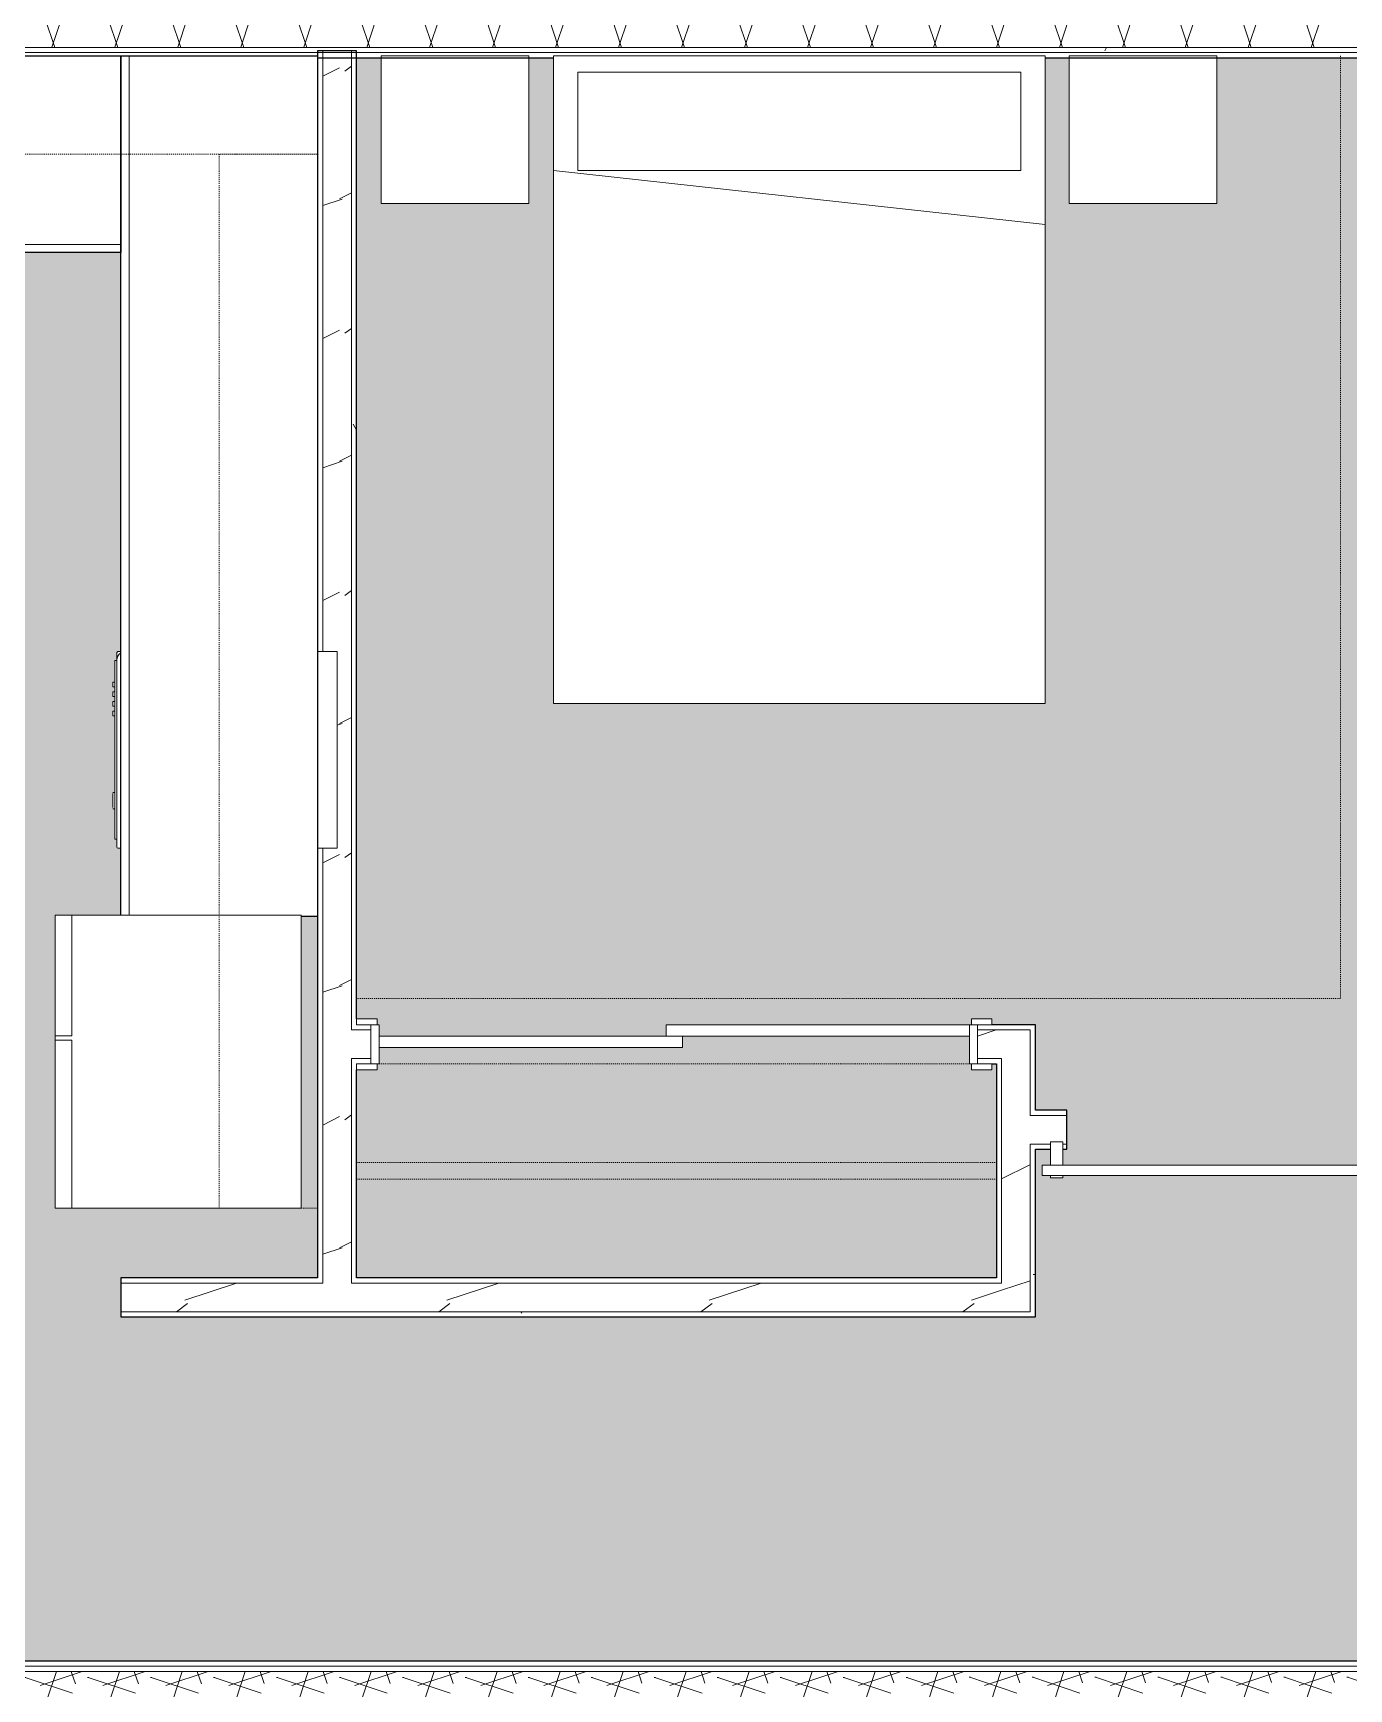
# Model space of a CAD drawing. Header units: inches. Extents: x -4830 to -235, y 9551 to 12852.
# Drawn here: x -3716.2 to -3555.7, y 10348.2 to 10550.2 of the extents above; entities that cross this region are included whole.
import ezdxf

# ---------------------------------------------------------------- set-up
doc = ezdxf.new("R2010")
doc.units = ezdxf.units.IN
doc.header["$MEASUREMENT"] = 0
doc.linetypes.add('Dash', pattern=[0.25, 0.125, -0.125])
for name, color, linetype, lineweight in [('0-1', 7, 'Continuous', 5), ('0-2', 7, 'Continuous', 9), ('A-AREA-PATT-2', 254, 'Continuous', 9), ('A-DOOR-1', 7, 'Continuous', 9), ('A-DOOR-2', 50, 'Continuous', 13), ('A-DOOR-3', 250, 'Continuous', 25), ('A-DOOR-FRAM-1', 50, 'Continuous', 13), ('A-WALL-1', 250, 'Continuous', 25), ('A-WALL-2', 7, 'Continuous', 9), ('A-WALL-PATT-1', 7, 'Continuous', 9), ('A-WALL-PATT-2', 8, 'Continuous', 9), ('A-WALL-PATT-3', 253, 'Continuous', 9), ('I-FURN-1', 7, 'Continuous', 9), ('I-FURN-HDLN-1', 7, 'Dash', 9), ('I-WALL-1', 250, 'Continuous', 25), ('Q-CASE-1', 250, 'Continuous', 25), ('Q-CASE-2', 7, 'Continuous', 9), ('Q-CASE-HDLN-1', 7, 'Dash', 9), ('Q-SPCQ-1', 7, 'Continuous', 9)]:
    doc.layers.add(name, color=color, linetype=linetype, lineweight=lineweight)
pattern_1 = [(0, (0, 0), (61.44, 15.36), [2.534, -43.546, 2.534, -43.546, -245.76]), (0, (0, 0), (61.44, 15.36), [-92.16, 2.534, -89.626, 2.534, -43.546, -107.52]), (0, (0, 0), (61.44, 15.36), [-230.4, 2.534, -28.186, 2.534, -74.266]), (120, (23.04, 7.68), (-44.02215, 45.5286), [2.534, -43.546, 2.534, -43.546, -245.76]), (120, (23.04, 7.68), (-44.02215, 45.5286), [-92.16, 2.534, -89.626, 2.534, -43.546, -107.52]), (120, (23.04, 7.68), (-44.02215, 45.5286), [-230.4, 2.534, -28.186, 2.534, -74.266]), (240, (30.72, 38.4), (-17.41785, -60.8886), [2.534, -43.546, 2.534, -43.546, -245.76]), (240, (30.72, 38.4), (-17.41785, -60.8886), [-92.16, 2.534, -89.626, 2.534, -43.546, -107.52]), (240, (30.72, 38.4), (-17.41785, -60.8886), [-230.4, 2.534, -28.186, 2.534, -74.266])]
pattern_2 = [(216.87, (12.795, 31.987), (95.9612857, 63.9749714), [15.994, -143.942]), (206.565, (31.987, 22.391), (-31.986981, -31.986924), [35.763, -35.763]), (198.435, (31.987, 6.397), (-63.974746, -31.987128), [20.231, -80.922])]
pattern_3 = [(161.57, (0.96, 0.96), (-7.6802237, -0.0009796), [0, -54.643, 6.067, 0]), (18.43, (-0.96, 0.96), (-7.6802237, 0.0009796), [0, -54.643, 6.067, 0]), (108.43, (0.96, 0.96), (3.8382953, -19.2013653), [18.211, -42.499]), (71.57, (-0.96, 0.96), (3.8382953, 19.2013653), [18.211, -42.499])]

# ---------------------------------------------------------------- blocks, each defined once
blk = doc.blocks.new('FOLDING_SLIDING CLOSET - 72_ x 80_-1372885-FLOOR PLAN - 3RD FLOOR')
at = {"layer": 'A-DOOR-1'}
for p, q in [((-38.75, 3.25), (-36.25, 3.25)), ((-38.75, 2.5), (-38.75, 3.25)), ((-36.25, 2.5), (-38.75, 2.5)), ((-36.25, 3.25), (-36.25, 2.5)), ((36.25, 3.25), (38.75, 3.25)), ((36.25, 2.5), (36.25, 3.25)), ((38.75, 2.5), (36.25, 2.5)), ((38.75, 3.25), (38.75, 2.5)), ((-38.75, -2.25), (-36.25, -2.25)), ((-38.75, -3), (-38.75, -2.25)), ((-36.25, -3), (-38.75, -3)), ((-36.25, -2.25), (-36.25, -3)), ((36.25, -2.25), (38.75, -2.25)), ((36.25, -3), (36.25, -2.25)), ((38.75, -3), (36.25, -3)), ((38.75, -2.25), (38.75, -3))]:
    blk.add_line(p, q, dxfattribs=at)
at = {"layer": 'A-DOOR-2'}
for p, q in [((-1, 0.5), (36, 0.5)), ((-1, -0.875), (-1, 0.5)), ((36, 0.5), (36, -0.875)), ((-36, -0.875), (1, -0.875)), ((-36, -2.25), (-36, -0.875)), ((36, -0.875), (-1, -0.875)), ((1, -0.875), (1, -2.25)), ((1, -2.25), (-36, -2.25))]:
    blk.add_line(p, q, dxfattribs=at)
at = {"layer": 'A-DOOR-FRAM-1'}
for p, q in [((-37, 2.5), (-36, 2.5)), ((-37, -2.25), (-37, 2.5)), ((-36, 2.5), (-36, -2.25)), ((36, 2.5), (37, 2.5)), ((36, -2.25), (36, 2.5)), ((37, 2.5), (37, -2.25)), ((-36, -2.25), (-37, -2.25)), ((37, -2.25), (36, -2.25))]:
    blk.add_line(p, q, dxfattribs=at)
blk = doc.blocks.new('Interior_barn_door_18732 - Interior_barn_door_18732-1656080-FLOOR PLAN - 3RD FLOOR')
at = {"layer": 'A-DOOR-1'}
for p, q in [((-23.44, 6.07), (-23.69, 6.07)), ((-23.69, 6.07), (-23.44, 6.07)), ((-23.35, 6.57), (-23.63, 6.57)), ((-23.63, 6.57), (-23.63, 6.32)), ((-23.63, 6.32), (-23.35, 6.32)), ((-23.59, 6.57), (-23.59, 6.32)), ((-23.44, 6.07), (-22.69, 6.07)), ((-23.41, 6.57), (-22.49, 6.57)), ((-22.49, 6.32), (-23.41, 6.32)), ((-23.32, 6.32), (-23.32, 6.07)), ((-23.32, 6.32), (-23.32, 6.07)), ((-22.82, 6.07), (-22.82, 6.32)), ((-22.82, 6.07), (-22.82, 6.32)), ((-22.44, 6.07), (-22.69, 6.07)), ((-22.69, 6.07), (-22.44, 6.07)), ((-22.49, 6.57), (-22.67, 6.57)), ((-22.67, 6.32), (-22.49, 6.32)), ((-22.49, 6.57), (-22.49, 6.32)), ((-20.62, 6.32), (-20.62, 6.57)), ((-53.21, 5.57), (-60, 5.57)), ((-60, 4.95), (-60, 5.57)), ((-60, 4.32), (-60, 4.95)), ((-60, 4.32), (-53.22, 4.32)), ((-57.5, 5.85), (-59, 5.85)), ((-59, 5.85), (-59, 5.57)), ((-59, 4.32), (-59, 1.47)), ((-57.5, 5.57), (-57.5, 5.85)), ((-57.5, 1.47), (-57.5, 4.32)), ((-53.56, 6), (-52.06, 6)), ((-53.56, 6), (-53.56, 5.67)), ((-53.56, 5.67), (-52.06, 5.67)), ((-53.29, 5.67), (-52.82, 4.92)), ((-52.82, 4.98), (-53.29, 4.23)), ((-52.79, 4.23), (-53.27, 4.23)), ((-52.31, 4.23), (-52.79, 4.23)), ((-52.76, 4.92), (-52.29, 5.67)), ((-52.29, 4.23), (-52.76, 4.98)), ((-23.42, 5.57), (-52.37, 5.57)), ((-52.36, 4.32), (-23.43, 4.32)), ((-52.06, 5.67), (-52.06, 6)), ((-24.9, 5.82), (-50.9, 5.82)), ((-50.9, 4.07), (-24.9, 4.07)), ((-23.73, 6), (-22.23, 6)), ((-23.73, 5.67), (-23.73, 6)), ((-23.73, 5.67), (-22.23, 5.67)), ((-23.5, 5.67), (-23.03, 4.92)), ((-23.03, 4.98), (-23.5, 4.23)), ((-23, 4.23), (-23.48, 4.23)), ((-22.52, 4.23), (-23, 4.23)), ((-22.97, 4.92), (-22.5, 5.67)), ((-22.5, 4.23), (-22.97, 4.98)), ((21, 5.57), (-22.58, 5.57)), ((-22.57, 4.32), (21, 4.32)), ((-22.23, 6), (-22.23, 5.67)), ((18.5, 5.85), (18.5, 5.57)), ((20, 5.85), (18.5, 5.85)), ((18.5, 4.32), (18.5, 1.47)), ((20, 5.57), (20, 5.85)), ((20, 1.47), (20, 4.32)), ((21, 5.57), (21, 4.95)), ((21, 4.95), (21, 4.32)), ((-59, 1.47), (-57.5, 1.47)), ((18.5, 1.47), (20, 1.47))]:
    blk.add_line(p, q, dxfattribs=at)
for points, knots in [([(-23.63, 6.57), (-23.6, 6.57), (-23.54, 6.57), (-23.46, 6.57), (-23.43, 6.57)], [-0.72570661, -0.72570661, -0.72570661, -0.72570661, -0.67955891, -0.66350319, -0.66350319, -0.66350319, -0.66350319]), ([(-23.43, 6.32), (-23.46, 6.32), (-23.54, 6.32), (-23.6, 6.32), (-23.63, 6.32)], [0.66350319, 0.66350319, 0.66350319, 0.66350319, 0.67955891, 0.72570661, 0.72570661, 0.72570661, 0.72570661]), ([(-22.49, 6.57), (-22.52, 6.57), (-22.6, 6.57), (-22.69, 6.57), (-22.7, 6.57)], [-0.1486938, -0.1486938, -0.1486938, -0.1486938, -0.13013365, -0.08496789, -0.08496789, -0.08496789, -0.08496789]), ([(-22.68, 6.32), (-22.66, 6.32), (-22.61, 6.32), (-22.52, 6.32), (-22.49, 6.32)], [0.08496789, 0.08496789, 0.08496789, 0.08496789, 0.13013365, 0.1486938, 0.1486938, 0.1486938, 0.1486938]), ([(-22.49, 6.57), (-22.05, 6.57), (-21.63, 6.57), (-21.29, 6.57), (-20.97, 6.57), (-20.67, 6.57), (-20.62, 6.57), (-20.62, 6.57)], [-0.722227, -0.722227, -0.722227, -0.722227, -0.6854273, -0.6485379, -0.6054888, -0.5563887, -0.5098073, -0.5098073, -0.5098073, -0.5098073]), ([(-20.62, 6.32), (-20.62, 6.32), (-20.67, 6.32), (-20.97, 6.32), (-21.29, 6.32), (-21.63, 6.32), (-22.05, 6.32), (-22.49, 6.32)], [0.5098073, 0.5098073, 0.5098073, 0.5098073, 0.5563887, 0.6054888, 0.6485379, 0.6854273, 0.722227, 0.722227, 0.722227, 0.722227]), ([(-20.62, 6.57), (-20.62, 6.57), (-20.63, 6.57), (-20.69, 6.57), (-20.77, 6.57), (-20.79, 6.57)], [-0.50809684, -0.50809684, -0.50809684, -0.50809684, -0.4969616, -0.43765961, -0.42483944, -0.42483944, -0.42483944, -0.42483944]), ([(-20.79, 6.32), (-20.77, 6.32), (-20.69, 6.32), (-20.63, 6.32), (-20.62, 6.32), (-20.62, 6.32)], [0.42483944, 0.42483944, 0.42483944, 0.42483944, 0.43765961, 0.4969616, 0.50809684, 0.50809684, 0.50809684, 0.50809684])]:
    blk.add_open_spline(points, degree=3, knots=knots, dxfattribs=at)
for points in [[(-22.67, 6.57), (-22.65, 6.57), (-22.6, 6.57), (-22.5, 6.57)], [(-22.5, 6.32), (-22.6, 6.32), (-22.65, 6.32), (-22.67, 6.32)], [(-22.47, 6.57), (-22.52, 6.57), (-22.58, 6.57), (-22.65, 6.57)], [(-22.63, 6.32), (-22.57, 6.32), (-22.52, 6.32), (-22.47, 6.32)], [(-22.62, 6.57), (-22.58, 6.57), (-22.54, 6.57), (-22.5, 6.57)], [(-22.5, 6.32), (-22.54, 6.32), (-22.58, 6.32), (-22.62, 6.32)]]:
    blk.add_open_spline(points, degree=3, dxfattribs=at)
at = {"layer": 'A-DOOR-3'}
for p, q in [((-55.9, 5.82), (-53.56, 5.82)), ((-55.9, 5.57), (-55.9, 5.82)), ((-55.9, 4.07), (-55.9, 4.32)), ((-50.9, 4.07), (-55.9, 4.07)), ((-52.06, 5.82), (-50.9, 5.82)), ((-50.9, 5.82), (-50.9, 5.57)), ((-50.9, 4.33), (-50.9, 4.07)), ((-24.9, 5.82), (-23.73, 5.82)), ((-24.9, 5.55), (-24.9, 5.82)), ((-24.9, 4.07), (-24.9, 4.34)), ((-19.9, 4.07), (-24.9, 4.07)), ((-22.23, 5.82), (-19.9, 5.82)), ((-19.9, 5.82), (-19.9, 5.55)), ((-19.9, 4.34), (-19.9, 4.07))]:
    blk.add_line(p, q, dxfattribs=at)
blk = doc.blocks.new('Refrigerator_-_Side-by-Side_6047 - 36_ X 30_-345559-FLOOR PLAN - 3RD FLOOR')
at = {"layer": 'Q-SPCQ-1'}
for p, q in [((17.87, 14.42), (-17.88, 14.42)), ((-17.88, 14.42), (-17.88, -15.58)), ((17.87, -15.58), (17.87, 14.42)), ((-17.88, -13.58), (-3.13, -13.58)), ((-17.88, -13.58), (-17.88, -15.58)), ((-3.13, -15.58), (-3.13, -13.58)), ((-2.63, -13.58), (17.87, -13.58)), ((-2.63, -13.58), (-2.63, -15.58)), ((17.87, -15.58), (17.87, -13.58)), ((-17.88, -15.58), (17.87, -15.58)), ((-3.13, -15.58), (-17.88, -15.58)), ((17.87, -15.58), (-2.63, -15.58))]:
    blk.add_line(p, q, dxfattribs=at)
blk = doc.blocks.new('OD_CW_Base Cabinet - OD_CW_Base Cabinet-1565560-FLOOR PLAN - 3RD FLOOR')
at = {"layer": 'Q-CASE-1'}
for p, q in [((0.92, 0), (105.74, 0)), ((105.74, 0), (105.74, -24)), ((0.74, -24), (0.74, -22)), ((105.74, -24), (0.74, -24))]:
    blk.add_line(p, q, dxfattribs=at)
at = {"layer": 'Q-CASE-2'}
for p, q in [((0.92, 0), (105.74, 0)), ((105.74, -1), (0.92, -1)), ((0.92, -1), (105.74, -1)), ((105.74, 0), (105.74, -1)), ((105.74, -1), (105.74, -24)), ((0.74, -24), (0.74, -22)), ((105.74, -24), (0.74, -24))]:
    blk.add_line(p, q, dxfattribs=at)
blk = doc.blocks.new('Dishwasher_15404 - 34_ counter-V21-FLOOR PLAN - 3RD FLOOR')
at = {"layer": 'Q-SPCQ-1'}
for p, q in [((2.38, 0), (0, 0)), ((0, 0), (0, -24)), ((26.68, 0), (26.38, 0)), ((26.87, -22.93), (26.87, -0.2)), ((27.12, -1.09), (26.91, -1.09)), ((27.12, -1.09), (27.12, -22.91)), ((27.37, -4.82), (27.12, -4.82)), ((27.37, -4.96), (27.37, -5.81)), ((27.37, -5.81), (27.37, -6.66)), ((27.12, -6.79), (27.37, -6.79)), ((27.37, -16.15), (27.12, -16.15)), ((27.37, -16.15), (27.37, -16.74)), ((27.12, -16.74), (27.37, -16.74)), ((27.37, -17.33), (27.12, -17.33)), ((27.12, -17.92), (27.37, -17.92)), ((27.37, -17.33), (27.37, -17.92)), ((27.37, -18.51), (27.12, -18.51)), ((27.12, -19.1), (27.37, -19.1)), ((27.37, -19.69), (27.12, -19.69)), ((27.37, -18.51), (27.37, -19.1)), ((27.37, -19.69), (27.37, -20.28)), ((27.12, -20.28), (27.37, -20.28)), ((0, -24), (2.38, -24)), ((26.38, -24), (26.68, -24)), ((26.87, -23.8), (26.87, -22.93)), ((27.12, -22.91), (26.91, -22.91))]:
    blk.add_line(p, q, dxfattribs=at)
for centre, radius, start, end in [((26.68, -0.2), 0.197, 360, 90), ((26.68, -0.2), 0.197, 15, 75), ((25.8, -22.93), 1.07, 302.4275, 0), ((26.68, -23.8), 0.197, 270, 0)]:
    blk.add_arc(centre, radius, start, end, dxfattribs=at)
blk = doc.blocks.new('OD_CW_Base Cabinet - OD_CW_Base Cabinet-1965721-FLOOR PLAN - 3RD FLOOR')
at = {"layer": 'Q-CASE-1'}
for p, q in [((0.74, -24), (0.74, 0)), ((0.74, 0), (17.97, 0)), ((41.97, 0), (110.41, 0)), ((110.41, 0), (110.41, -24)), ((17.97, -24), (0.74, -24)), ((110.41, -24), (41.97, -24))]:
    blk.add_line(p, q, dxfattribs=at)
at = {"layer": 'Q-CASE-2'}
for p, q in [((0.74, -1), (0.74, 0)), ((0.74, 0), (17.97, 0)), ((17.97, -1), (0.74, -1)), ((0.74, -24), (0.74, -1)), ((0.74, -1), (17.97, -1)), ((41.97, 0), (110.41, 0)), ((110.41, -1), (41.97, -1)), ((41.97, -1), (110.41, -1)), ((110.41, 0), (110.41, -1)), ((110.41, -1), (110.41, -24)), ((17.97, -24), (0.74, -24)), ((110.41, -24), (41.97, -24))]:
    blk.add_line(p, q, dxfattribs=at)
blk = doc.blocks.new('OD_CW_Upper Cabinet - OD_CW_Upper Cabinet-1965722-FLOOR PLAN - 3RD FLOOR')
at = {"layer": 'Q-CASE-HDLN-1'}
for p, q in [((134.41, 24), (0.74, 24)), ((0.74, 24), (0.74, 12)), ((134.41, 12), (134.41, 24)), ((0.74, 12), (134.41, 12))]:
    blk.add_line(p, q, dxfattribs=at)
blk = doc.blocks.new('OD_CW_Upper Cabinet - OD_CW_Upper Cabinet-1677644-FLOOR PLAN - 3RD FLOOR')
at = {"layer": 'Q-CASE-HDLN-1'}
for p, q in [((129.31, 24), (0.74, 24)), ((0.74, 24), (0.74, 12)), ((129.31, 12), (129.31, 24)), ((0.74, 12), (129.31, 12))]:
    blk.add_line(p, q, dxfattribs=at)
blk = doc.blocks.new('OD_CW_Closet - OD_CW_Closet-2021435-FLOOR PLAN - 3RD FLOOR')
at = {"layer": 'Q-CASE-HDLN-1'}
for p, q in [((3.49, 2.12), (75.49, 2.12)), ((78.24, 2.12), (78.78, 2.12)), ((78.78, 2.12), (78.78, -24)), ((0.74, -24), (0.74, 1.37)), ((0.74, -9.94), (78.78, -9.94)), ((0.74, -11.94), (78.78, -11.94)), ((78.78, -24), (0.74, -24))]:
    blk.add_line(p, q, dxfattribs=at)
blk = doc.blocks.new('Bed-Standard - Queen 60_ x 79_-1433484-FLOOR PLAN - 3RD FLOOR')
at = {"layer": 'I-FURN-1'}
for p, q in [((-19.31, 41.3), (40.69, 41.3)), ((-19.31, -37.7), (-19.31, 41.3)), ((40.69, 41.3), (40.69, -37.7)), ((40.69, -23.7), (-19.31, -17.13)), ((-16.31, -23.7), (37.69, -23.7)), ((-16.31, -35.7), (-16.31, -23.7)), ((37.69, -35.7), (37.69, -23.7)), ((-16.31, -35.7), (37.69, -35.7)), ((40.69, -37.7), (-19.31, -37.7))]:
    blk.add_line(p, q, dxfattribs=at)
at = {"layer": 'I-FURN-HDLN-1'}
for p, q in [((-55.31, 77.3), (64.69, 77.3)), ((-55.31, -37.7), (-55.31, 77.3)), ((64.69, 77.3), (64.69, -37.7))]:
    blk.add_line(p, q, dxfattribs=at)
blk = doc.blocks.new('Table-Night Stand - 18_ x 18_ x 24_-1372838-FLOOR PLAN - 3RD FLOOR')
at = {"layer": 'I-FURN-1'}
for p, q in [((0.15, 0), (18.15, 0)), ((0.15, -18), (0.15, 0)), ((18.15, 0), (18.15, -18)), ((18.15, -18), (0.15, -18))]:
    blk.add_line(p, q, dxfattribs=at)
blk = doc.blocks.new('CTR - 1st Phase - Unit Layouts_rvt-1-FLOOR PLAN - 3RD FLOOR')
at = {"layer": 'A-WALL-PATT-1'}
h = blk.add_hatch(dxfattribs=at)
h.set_pattern_fill('FP_1', color=256, style=0, pattern_type=2)
h.set_pattern_definition(pattern_1)
h.paths.add_polyline_path([(-3680.87, 10398.34), (-3680.87, 10450.75), (-3681.49, 10450.75), (-3681.49, 10398.34)], flags=0)
h.paths.add_polyline_path([(-3680.87, 10474.75), (-3680.87, 10547.19), (-3681.49, 10547.19), (-3681.49, 10474.75)], flags=0)
h = blk.add_hatch(dxfattribs=at)
h.set_pattern_fill('FP_1', color=256, style=0, pattern_type=2)
h.set_pattern_definition(pattern_1)
h.paths.add_polyline_path([(-3677.37, 10398.34), (-3676.74, 10398.34), (-3676.74, 10425.09), (-3677.37, 10425.09), (-3677.37, 10398.34)], flags=0)
h.paths.add_polyline_path([(-3676.91, 10428.59), (-3676.74, 10428.59), (-3676.74, 10547.19), (-3677.37, 10547.19), (-3677.37, 10428.59)], flags=0)
h = blk.add_hatch(dxfattribs=at)
h.set_pattern_fill('FP_1', color=256, style=0, pattern_type=2)
h.set_pattern_definition(pattern_1)
h.paths.add_polyline_path([(-3593.94, 10393.59), (-3593.94, 10414.66), (-3594.57, 10414.66), (-3594.57, 10393.59)], flags=0)
h.paths.add_polyline_path([(-3594.57, 10418.16), (-3593.94, 10418.16), (-3593.94, 10428.59), (-3594.57, 10428.59), (-3594.57, 10423.01)], flags=0)
h = blk.add_hatch(dxfattribs=at)
h.set_pattern_fill('FP_1', color=256, style=0, pattern_type=2)
h.set_pattern_definition(pattern_1)
h.paths.add_polyline_path([(-3513.1, 10414.04), (-3503.67, 10414.04), (-3503.67, 10414.66), (-3513.1, 10414.66), (-3513.1, 10414.55)], flags=0)
h.paths.add_polyline_path([(-3547.98, 10414.04), (-3514.6, 10414.04), (-3514.6, 10414.66), (-3554.1, 10414.66), (-3554.1, 10414.04), (-3550.55, 10414.04)], flags=0)
h.paths.add_polyline_path([(-3592.1, 10414.04), (-3592.1, 10414.66), (-3593.94, 10414.66), (-3593.94, 10414.04), (-3593.1, 10414.04)], flags=0)
h.paths.add_polyline_path([(-3590.1, 10414.04), (-3590.1, 10414.66), (-3590.6, 10414.58), (-3590.6, 10414.04)], flags=0)
h = blk.add_hatch(dxfattribs=at)
h.set_pattern_fill('FP_1', color=256, style=0, pattern_type=2)
h.set_pattern_definition(pattern_1)
h.paths.add_polyline_path([(-3598.07, 10393.59), (-3594.57, 10393.59), (-3594.57, 10394.21), (-3705.49, 10394.21), (-3705.49, 10393.59), (-3598.69, 10393.59)], flags=0)
at = {"layer": 'A-WALL-PATT-2'}
h = blk.add_hatch(dxfattribs=at)
h.set_pattern_fill('FP_2', color=256, style=0, pattern_type=2)
h.set_pattern_definition(pattern_2)
h.paths.add_polyline_path([(-3680.87, 10397.71), (-3677.37, 10397.71), (-3677.37, 10548.04), (-3680.87, 10548.04), (-3680.87, 10474.75), (-3679.12, 10474.75), (-3679.12, 10450.75), (-3680.87, 10450.75), (-3680.87, 10398.34)], flags=0)
h = blk.add_hatch(dxfattribs=at)
h.set_pattern_fill('FP_2', color=256, style=0, pattern_type=2)
h.set_pattern_definition(pattern_2)
h.paths.add_polyline_path([(-3594.57, 10425.09), (-3594.57, 10428.59), (-3600.99, 10428.59), (-3600.99, 10425.09), (-3598.07, 10425.09)], flags=0)
h.paths.add_polyline_path([(-3674.99, 10425.09), (-3674.99, 10428.59), (-3677.37, 10428.59), (-3677.37, 10425.09), (-3675.76, 10425.09)], flags=0)
h = blk.add_hatch(dxfattribs=at)
h.set_pattern_fill('FP_2', color=256, style=0, pattern_type=2)
h.set_pattern_definition(pattern_2)
h.paths.add_polyline_path([(-3594.57, 10394.21), (-3594.64, 10425.09), (-3598.07, 10425.09), (-3598.07, 10394.21)], flags=0)
h = blk.add_hatch(dxfattribs=at)
h.set_pattern_fill('FP_2', color=256, style=0, pattern_type=2)
h.set_pattern_definition(pattern_2)
h.paths.add_polyline_path([(-3503.67, 10414.66), (-3503.67, 10418.16), (-3554.1, 10418.16), (-3554.1, 10414.66), (-3514.6, 10414.66), (-3514.6, 10414.94), (-3513.1, 10414.94), (-3513.1, 10414.66), (-3506.97, 10414.66)], flags=0)
h.paths.add_polyline_path([(-3593.94, 10414.66), (-3592.1, 10414.66), (-3592.1, 10414.94), (-3590.6, 10414.94), (-3590.6, 10414.66), (-3590.1, 10414.66), (-3590.1, 10418.16), (-3594.57, 10418.16), (-3594.57, 10414.66)], flags=0)
h = blk.add_hatch(dxfattribs=at)
h.set_pattern_fill('FP_2', color=256, style=0, pattern_type=2)
h.set_pattern_definition(pattern_2)
h.paths.add_polyline_path([(-3677.37, 10394.21), (-3598.07, 10394.22), (-3598.07, 10397.71), (-3705.49, 10397.71), (-3705.49, 10394.21), (-3680.87, 10394.21)], flags=0)
at = {"layer": 'A-WALL-1'}
for p, q in [((-3681.49, 10548.04), (-3681.49, 10547.41)), ((-3676.74, 10548.04), (-3681.49, 10548.04)), ((-3676.74, 10429.96), (-3676.74, 10548.04)), ((-3681.49, 10442.41), (-3681.49, 10398.34)), ((-3593.94, 10429.21), (-3599.24, 10429.21)), ((-3593.94, 10428.59), (-3593.94, 10429.21)), ((-3593.94, 10424.46), (-3593.94, 10428.59)), ((-3676.74, 10398.34), (-3676.74, 10423.71)), ((-3599.24, 10424.46), (-3598.69, 10424.46)), ((-3598.69, 10424.46), (-3598.69, 10398.34)), ((-3593.94, 10418.79), (-3593.94, 10424.46)), ((-3590.1, 10418.79), (-3593.94, 10418.79)), ((-3590.1, 10414.04), (-3590.1, 10418.79)), ((-3593.94, 10414.04), (-3592.1, 10414.04)), ((-3593.94, 10393.59), (-3593.94, 10414.04)), ((-3590.6, 10414.04), (-3590.1, 10414.04)), ((-3681.49, 10398.34), (-3705.49, 10398.34)), ((-3705.49, 10398.34), (-3705.49, 10393.59)), ((-3598.69, 10398.34), (-3676.74, 10398.34)), ((-3705.49, 10393.59), (-3598.69, 10393.59)), ((-3598.69, 10393.59), (-3594.57, 10393.59)), ((-3594.57, 10393.59), (-3593.94, 10393.59))]:
    blk.add_line(p, q, dxfattribs=at)
at = {"layer": 'A-WALL-2'}
for p, q in [((-3680.87, 10474.75), (-3680.87, 10548.04)), ((-3677.37, 10428.59), (-3677.37, 10548.04)), ((-3680.87, 10398.34), (-3680.87, 10450.75)), ((-3676.74, 10428.59), (-3677.37, 10428.59)), ((-3676.74, 10428.59), (-3674.99, 10428.59)), ((-3600.99, 10428.59), (-3594.57, 10428.59)), ((-3594.57, 10428.59), (-3594.57, 10425.09)), ((-3676.74, 10425.09), (-3677.37, 10425.09)), ((-3677.37, 10398.34), (-3677.37, 10425.09)), ((-3676.74, 10425.09), (-3674.99, 10425.09)), ((-3600.99, 10425.09), (-3598.07, 10425.09)), ((-3598.07, 10425.09), (-3598.07, 10424.46)), ((-3594.57, 10425.09), (-3594.57, 10424.46)), ((-3598.07, 10397.71), (-3598.07, 10424.46)), ((-3594.57, 10418.16), (-3594.57, 10424.46)), ((-3593.94, 10418.16), (-3594.57, 10418.16)), ((-3593.94, 10418.16), (-3590.1, 10418.16)), ((-3593.94, 10414.66), (-3594.57, 10414.66)), ((-3594.57, 10394.21), (-3594.57, 10414.66)), ((-3593.94, 10414.66), (-3592.1, 10414.66)), ((-3590.6, 10414.66), (-3590.1, 10414.66)), ((-3680.87, 10397.71), (-3705.49, 10397.71)), ((-3680.87, 10398.34), (-3680.87, 10397.71)), ((-3677.37, 10398.34), (-3677.37, 10397.71)), ((-3598.69, 10397.71), (-3677.37, 10397.71)), ((-3598.07, 10397.71), (-3598.69, 10397.71)), ((-3598.69, 10394.21), (-3705.49, 10394.21)), ((-3598.07, 10394.21), (-3598.69, 10394.21)), ((-3594.57, 10394.21), (-3598.07, 10394.21))]:
    blk.add_line(p, q, dxfattribs=at)
at = {"layer": '0-2'}
for name, p, rotation in [('OD_CW_Base Cabinet - OD_CW_Base Cabinet-1965721-FLOOR PLAN - 3RD FLOOR', (-3704.75, 10523.41), 180), ('OD_CW_Base Cabinet - OD_CW_Base Cabinet-1565560-FLOOR PLAN - 3RD FLOOR', (-3705.49, 10441.68), 89.99999999998862), ('Bed-Standard - Queen 60_ x 79_-1433484-FLOOR PLAN - 3RD FLOOR', (-3612.05, 10509.71), 180), ('Table-Night Stand - 18_ x 18_ x 24_-1372838-FLOOR PLAN - 3RD FLOOR', (-3655.59, 10529.41), 180), ('Table-Night Stand - 18_ x 18_ x 24_-1372838-FLOOR PLAN - 3RD FLOOR', (-3571.66, 10529.41), 180), ('OD_CW_Upper Cabinet - OD_CW_Upper Cabinet-1677644-FLOOR PLAN - 3RD FLOOR', (-3705.49, 10536.15), 269.9999999999843), ('Dishwasher_15404 - 34_ counter-V21-FLOOR PLAN - 3RD FLOOR', (-3679.12, 10450.75), 180), ('Refrigerator_-_Side-by-Side_6047 - 36_ X 30_-345559-FLOOR PLAN - 3RD FLOOR', (-3697.91, 10424.72), 269.9999999999867), ('FOLDING_SLIDING CLOSET - 72_ x 80_-1372885-FLOOR PLAN - 3RD FLOOR', (-3637.99, 10426.96), 180), ('Interior_barn_door_18732 - Interior_barn_door_18732-1656080-FLOOR PLAN - 3RD FLOOR', (-3572.1, 10416.41), 180)]:
    blk.add_blockref(name, p, dxfattribs=dict(at, rotation=rotation))
for name, p in [('OD_CW_Upper Cabinet - OD_CW_Upper Cabinet-1965722-FLOOR PLAN - 3RD FLOOR', (-3815.9, 10523.41)), ('OD_CW_Closet - OD_CW_Closet-2021435-FLOOR PLAN - 3RD FLOOR', (-3677.48, 10422.34))]:
    blk.add_blockref(name, p, dxfattribs=at)
blk = doc.blocks.new('CTR - 1st Phase - Common Walls_rvt-1-FLOOR PLAN - 3RD FLOOR')
at = {"layer": 'A-AREA-PATT-2'}
h = blk.add_hatch(color=256, dxfattribs=at)
h.paths.add_polyline_path([(-3504.92, 10354.59), (-3540.92, 10354.59), (-3540.92, 10356.34), (-3504.92, 10356.34), (-3504.92, 10355.61)], flags=0)
h.paths.add_polyline_path([(-3635.78, 10351.59), (-3504.92, 10351.59), (-3504.92, 10354.59), (-3502.99, 10354.59), (-3502.99, 10355.21), (-3501.92, 10355.21), (-3501.92, 10389.96), (-3502.99, 10389.96), (-3502.99, 10390.59), (-3504.92, 10390.59), (-3504.96, 10414.04), (-3513.1, 10414.04), (-3513.1, 10412.09), (-3512.1, 10412.01), (-3512.1, 10410.84), (-3513.1, 10410.84), (-3513.1, 10410.57), (-3514.6, 10410.59), (-3514.6, 10410.84), (-3516.2, 10410.84), (-3516.2, 10410.59), (-3518.54, 10410.59), (-3518.54, 10410.41), (-3520.04, 10410.41), (-3520.04, 10410.59), (-3548.36, 10410.59), (-3548.36, 10410.41), (-3549.86, 10410.41), (-3549.86, 10410.59), (-3552.2, 10410.59), (-3552.2, 10410.84), (-3590.6, 10410.84), (-3590.6, 10410.57), (-3592.1, 10410.57), (-3592.1, 10410.84), (-3593.1, 10410.93), (-3593.1, 10412.09), (-3592.1, 10412.09), (-3592.1, 10414.04), (-3593.94, 10414.04), (-3593.94, 10393.59), (-3705.49, 10393.59), (-3705.49, 10398.34), (-3681.49, 10398.34), (-3681.49, 10442.41), (-3683.49, 10442.41), (-3683.49, 10406.84), (-3713.49, 10406.84), (-3713.49, 10442.59), (-3705.49, 10442.59), (-3705.49, 10450.75), (-3705.79, 10450.75), (-3705.99, 10450.95), (-3706.02, 10451.85), (-3706.24, 10451.85), (-3706.24, 10455.71), (-3706.49, 10455.71), (-3706.49, 10457.42), (-3706.24, 10457.42), (-3706.24, 10466.9), (-3706.49, 10466.9), (-3706.49, 10467.5), (-3706.24, 10467.5), (-3706.24, 10468.09), (-3706.49, 10468.09), (-3706.49, 10468.68), (-3706.24, 10468.68), (-3706.24, 10469.27), (-3706.49, 10469.27), (-3706.49, 10469.86), (-3706.24, 10469.86), (-3706.24, 10470.45), (-3706.49, 10470.45), (-3706.4, 10471.04), (-3706.24, 10471.04), (-3706.24, 10473.66), (-3705.99, 10473.68), (-3705.94, 10474.61), (-3705.79, 10474.75), (-3705.49, 10474.75), (-3705.49, 10523.41), (-3815.16, 10523.41), (-3815.16, 10511.65), (-3820.54, 10511.65), (-3820.54, 10516.4), (-3819.91, 10516.4), (-3819.91, 10544.4), (-3815.16, 10544.4), (-3815.16, 10547.19), (-3851.85, 10547.19), (-3851.85, 10516.4), (-3850.54, 10516.4), (-3850.54, 10511.65), (-3851.85, 10511.65), (-3851.85, 10511.41), (-3855.22, 10511.41), (-3855.22, 10473.39), (-3851.85, 10473.39), (-3851.85, 10473.01), (-3855.22, 10473.01), (-3855.22, 10434.99), (-3851.85, 10434.99), (-3851.85, 10398.19), (-3819.6, 10398.19), (-3819.6, 10413.71), (-3759.6, 10413.71), (-3759.6, 10383.71), (-3819.6, 10383.71), (-3819.6, 10385.82), (-3824.35, 10385.82), (-3824.35, 10387.12), (-3826.25, 10387.12), (-3826.25, 10381.7), (-3825.75, 10381.64), (-3825.75, 10381.57), (-3826.25, 10381.57), (-3826.25, 10375.38), (-3825.75, 10375.32), (-3825.75, 10375.25), (-3826.25, 10375.25), (-3826.25, 10357.07), (-3851.5, 10357.07), (-3851.5, 10387.12), (-3852.5, 10387.12), (-3852.47, 10391.87), (-3819.6, 10391.91), (-3819.6, 10392.14), (-3824.35, 10392.14), (-3824.35, 10393.44), (-3852.5, 10393.44), (-3852.5, 10396.21), (-3855.72, 10396.21), (-3855.72, 10394.21), (-3856.29, 10394.21), (-3856.29, 10360.19), (-3855.72, 10360.19), (-3855.72, 10358.19), (-3851.85, 10358.19), (-3851.85, 10351.59), (-3824.35, 10351.59), (-3824.35, 10362.14), (-3819.6, 10362.14), (-3819.6, 10351.59), (-3813.11, 10351.59), (-3813.11, 10367.71), (-3795.11, 10367.71), (-3795.11, 10363.71), (-3759.11, 10363.71), (-3759.11, 10367.71), (-3741.11, 10367.71), (-3741.11, 10351.59), (-3670.9, 10351.59)], flags=0)
h.paths.add_polyline_path([(-3598.69, 10398.34), (-3598.69, 10424.46), (-3599.24, 10424.46), (-3599.24, 10423.71), (-3601.74, 10423.71), (-3601.74, 10424.46), (-3601.99, 10424.46), (-3601.99, 10427.84), (-3636.99, 10427.84), (-3636.99, 10426.46), (-3673.99, 10426.46), (-3673.99, 10424.46), (-3674.24, 10424.46), (-3674.24, 10423.71), (-3676.74, 10423.71), (-3676.74, 10398.34), (-3600.66, 10398.34)], flags=0)
h.paths.add_polyline_path([(-3549.6, 10409.84), (-3551.31, 10409.84), (-3551.31, 10410.09), (-3549.6, 10410.09)], flags=0)
h.paths.add_polyline_path([(-3548.75, 10409.84), (-3549.43, 10409.84), (-3549.43, 10410.09), (-3548.75, 10410.09)], flags=0)
h.paths.add_polyline_path([(-3590.6, 10412.09), (-3552.2, 10412.09), (-3552.2, 10412.34), (-3516.2, 10412.34), (-3516.2, 10412.09), (-3514.6, 10412.09), (-3514.6, 10414.04), (-3554.1, 10414.04), (-3554.1, 10418.79), (-3554.67, 10418.79), (-3554.67, 10423.37), (-3549.92, 10423.37), (-3549.92, 10418.79), (-3483.97, 10418.79), (-3483.97, 10420.66), (-3507.97, 10420.66), (-3507.97, 10478.66), (-3483.97, 10478.66), (-3483.97, 10486.69), (-3491.7, 10486.69), (-3492.66, 10486.81), (-3493.56, 10487.19), (-3494.33, 10487.78), (-3494.93, 10488.55), (-3495.3, 10489.48), (-3495.43, 10491.04), (-3495.43, 10491.8), (-3498.45, 10491.45), (-3499.45, 10490.26), (-3500.45, 10489.7), (-3501.96, 10489.34), (-3503.45, 10489.16), (-3505.44, 10489.34), (-3507.97, 10490.07), (-3509.45, 10490.6), (-3511.45, 10491.54), (-3513.45, 10492.92), (-3514.45, 10493.92), (-3514.95, 10494.79), (-3515.45, 10496.16), (-3515.45, 10497.16), (-3514.95, 10498.54), (-3514.45, 10499.4), (-3513.45, 10500.4), (-3511.45, 10501.79), (-3509.45, 10502.72), (-3507.45, 10503.45), (-3505.44, 10503.99), (-3503.45, 10504.16), (-3501.96, 10503.99), (-3501.45, 10503.9), (-3500.45, 10503.63), (-3499.45, 10503.06), (-3498.45, 10501.87), (-3495.43, 10501.52), (-3495.43, 10502.91), (-3495.3, 10503.88), (-3494.93, 10504.78), (-3494.33, 10505.55), (-3493.56, 10506.14), (-3492.66, 10506.51), (-3491.7, 10506.64), (-3483.97, 10506.64), (-3483.97, 10514.66), (-3487.55, 10514.66), (-3487.55, 10519.41), (-3483.97, 10519.41), (-3483.97, 10547.19), (-3509.17, 10547.19), (-3509.17, 10519.41), (-3507.55, 10519.41), (-3507.55, 10514.66), (-3513.92, 10514.66), (-3513.92, 10547.19), (-3549.92, 10547.19), (-3549.92, 10459.37), (-3554.67, 10459.37), (-3554.67, 10547.19), (-3571.81, 10547.19), (-3571.81, 10529.41), (-3589.81, 10529.41), (-3589.81, 10547.19), (-3592.74, 10547.19), (-3592.74, 10468.41), (-3652.74, 10468.41), (-3652.74, 10547.19), (-3655.74, 10547.19), (-3655.74, 10529.41), (-3673.74, 10529.41), (-3673.74, 10547.19), (-3676.74, 10547.19), (-3676.73, 10429.96), (-3674.24, 10429.96), (-3674.24, 10429.21), (-3673.99, 10429.21), (-3673.99, 10427.84), (-3638.99, 10427.84), (-3638.99, 10429.21), (-3601.74, 10429.21), (-3601.74, 10429.96), (-3599.24, 10429.96), (-3599.24, 10429.21), (-3593.94, 10429.21), (-3593.94, 10418.79), (-3590.1, 10418.79), (-3590.1, 10414.04), (-3590.6, 10414.04)], flags=0)
h.paths.add_polyline_path([(-3782.28, 10428.36), (-3834.96, 10428.36), (-3834.96, 10429.36), (-3840.96, 10429.36), (-3840.96, 10464.36), (-3756.96, 10464.36), (-3756.96, 10429.36), (-3762.96, 10429.36), (-3762.96, 10428.36), (-3776.27, 10428.36)], flags=0)
h.paths.add_polyline_path([(-3848.54, 10515.56), (-3848.54, 10541.56), (-3823.54, 10541.56), (-3823.54, 10515.56), (-3846.51, 10515.56)], flags=0)
at = {"layer": 'A-WALL-PATT-1'}
h = blk.add_hatch(dxfattribs=at)
h.set_pattern_fill('FP_1', color=256, style=0, pattern_type=2)
h.set_pattern_definition(pattern_1)
h.paths.add_polyline_path([(-3495.3, 10547.81), (-3483.35, 10547.81), (-3483.35, 10548.44), (-3852.47, 10548.44), (-3852.47, 10547.81), (-3680.87, 10547.88), (-3680.87, 10548.04), (-3677.37, 10548.04), (-3677.37, 10547.81), (-3554.05, 10547.81), (-3554.05, 10548.04), (-3550.55, 10548.04), (-3550.55, 10547.81), (-3508.35, 10547.81)], flags=0)
h = blk.add_hatch(dxfattribs=at)
h.set_pattern_fill('FP_1', color=256, style=0, pattern_type=2)
h.set_pattern_definition(pattern_1)
h.paths.add_polyline_path([(-3495.3, 10547.19), (-3483.97, 10547.19), (-3483.97, 10547.81), (-3550.55, 10547.81), (-3550.55, 10547.19), (-3508.35, 10547.19)], flags=0)
h.paths.add_polyline_path([(-3851.97, 10547.19), (-3815.16, 10547.19), (-3815.16, 10547.41), (-3681.49, 10547.41), (-3681.49, 10547.19), (-3680.87, 10547.19), (-3680.92, 10547.81), (-3852.47, 10547.81), (-3852.47, 10547.19)], flags=0)
h.paths.add_polyline_path([(-3655.74, 10547.19), (-3652.74, 10547.19), (-3652.74, 10547.41), (-3592.74, 10547.41), (-3592.74, 10547.19), (-3589.81, 10547.19), (-3589.81, 10547.41), (-3571.81, 10547.41), (-3571.81, 10547.19), (-3554.05, 10547.19), (-3554.05, 10547.81), (-3677.37, 10547.81), (-3677.37, 10547.19), (-3673.74, 10547.19), (-3673.74, 10547.41), (-3655.74, 10547.41)], flags=0)
h = blk.add_hatch(dxfattribs=at)
h.set_pattern_fill('FP_1', color=256, style=0, pattern_type=2)
h.set_pattern_definition(pattern_1)
h.paths.add_polyline_path([(-3418.52, 10350.96), (-3418.52, 10351.59), (-3499.55, 10351.59), (-3499.55, 10350.96), (-3425.06, 10350.96)], flags=0)
h.paths.add_polyline_path([(-3850.5, 10350.96), (-3504.3, 10350.96), (-3504.3, 10351.59), (-3852.47, 10351.59), (-3852.47, 10350.96)], flags=0)
h = blk.add_hatch(dxfattribs=at)
h.set_pattern_fill('FP_1', color=256, style=0, pattern_type=2)
h.set_pattern_definition(pattern_1)
h.paths.add_polyline_path([(-3418.52, 10350.34), (-3417.9, 10350.34), (-3417.9, 10350.96), (-3500.17, 10350.96), (-3500.17, 10350.34), (-3425.06, 10350.34)], flags=0)
h.paths.add_polyline_path([(-3852.47, 10350.34), (-3503.67, 10350.34), (-3503.67, 10350.96), (-3852.47, 10350.96)], flags=0)
at = {"layer": 'A-WALL-PATT-3'}
h = blk.add_hatch(dxfattribs=at)
h.set_pattern_fill('FP_34', color=256, style=0, pattern_type=2)
h.set_pattern_definition(pattern_3)
h.paths.add_polyline_path([(-3483.35, 10548.44), (-3482.72, 10548.44), (-3482.72, 10551.94), (-3852.47, 10551.94), (-3852.47, 10548.44), (-3483.97, 10548.44)], flags=0)
h = blk.add_hatch(dxfattribs=at)
h.set_pattern_fill('FP_34', color=256, style=0, pattern_type=2)
h.set_pattern_definition(pattern_3)
h.paths.add_polyline_path([(-3425.06, 10346.84), (-3417.27, 10346.84), (-3417.27, 10350.34), (-3852.47, 10350.34), (-3852.47, 10346.84), (-3495.3, 10346.84)], flags=0)
at = {"layer": 'A-WALL-2'}
for p, q in [((-3483.97, 10548.44), (-3852.47, 10548.44)), ((-3483.97, 10547.81), (-3852.47, 10547.81)), ((-3504.3, 10350.96), (-3852.47, 10350.96)), ((-3503.67, 10350.34), (-3852.47, 10350.34))]:
    blk.add_line(p, q, dxfattribs=at)
at = {"layer": 'I-WALL-1'}
for p, q in [((-3681.49, 10547.19), (-3652.74, 10547.19)), ((-3592.74, 10547.19), (-3483.97, 10547.19)), ((-3504.92, 10351.59), (-3758.11, 10351.59))]:
    blk.add_line(p, q, dxfattribs=at)

msp = doc.modelspace()

# ---------------------------------------------------------------- block references
at = {"layer": '0-1'}
for name in ['CTR - 1st Phase - Common Walls_rvt-1-FLOOR PLAN - 3RD FLOOR', 'CTR - 1st Phase - Unit Layouts_rvt-1-FLOOR PLAN - 3RD FLOOR']:
    msp.add_blockref(name, (0, 0), dxfattribs=at)

doc.saveas('drawing.dxf')
